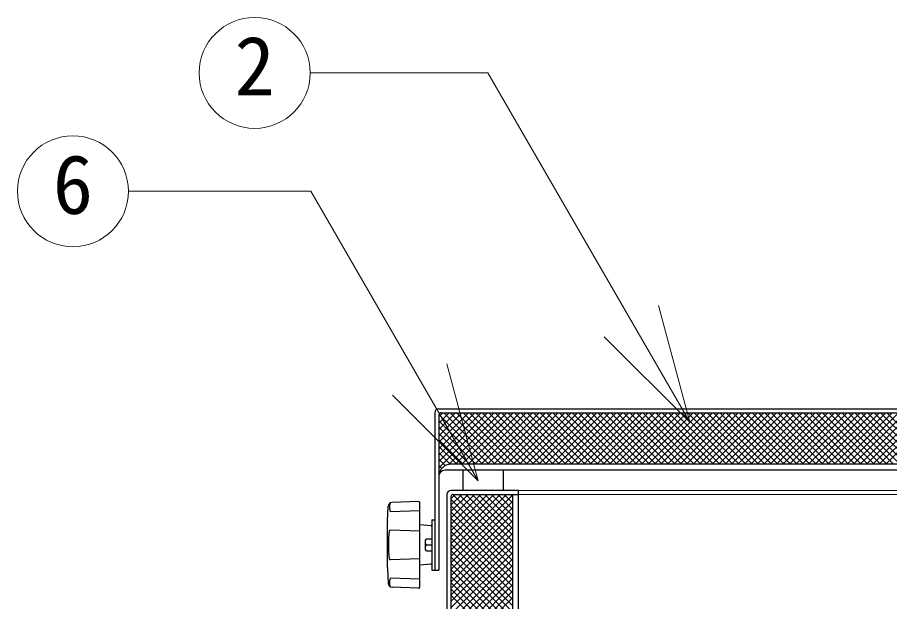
# Model space of a CAD drawing. Units: millimetres at full size, sheet at 1:20; details may follow other scales. Extents: x -4246 to 3854, y -2716 to 2904.
# Drawn here: x -3778.9 to -3346.8, y -301.8 to -12.1 of the extents above; entities that cross this region are included whole.
import ezdxf
from ezdxf.enums import TextEntityAlignment as Align

# ---------------------------------------------------------------- set-up
doc = ezdxf.new("R2010")
doc.units = ezdxf.units.MM
doc.header["$LTSCALE"] = 20
doc.layers.add('0-0', color=7, linetype='Continuous', lineweight=9)
doc.styles.add('ＭＳ ゴシック', font='')
doc.styles.get('ＭＳ ゴシック').set_extended_font_data('MS Gothic')

msp = doc.modelspace()

# ---------------------------------------------------------------- linework, layer by layer
at = {"layer": '0-0', "lineweight": 18}
for p, q in [((-3545.82, -39.64), (-3633.85, -39.64)), ((-3445.79, -212.89), (-3545.82, -39.64)), ((-3445.79, -212.89), (-3461.32, -154.93)), ((-3445.79, -212.89), (-3488.22, -170.46)), ((-3550.64, -241.85), (-3566.17, -183.9)), ((-3550.64, -241.85), (-3593.07, -199.43))]:
    msp.add_line(p, q, dxfattribs=at)
at = {"layer": '0-0', "color": 5, "lineweight": 25}
for p, q in [((-3570.1, -206.17), (-3066.46, -206.17)), ((-3572.1, -208.17), (-3572.1, -286.17)), ((-3570.1, -209.17), (-3570.1, -286.17)), ((-3569.1, -208.17), (-3068.62, -208.17)), ((-3100.63, -236.67), (-3567.1, -236.67)), ((-3097.05, -233.67), (-3564.1, -233.67)), ((-3558.1, -246.67), (-3558.1, -236.67)), ((-3538.1, -246.67), (-3538.1, -236.67)), ((-3566.1, -248.67), (-3566.1, -1511.17)), ((-3530.6, -246.67), (-3564.1, -246.67)), ((-3564.1, -249.67), (-3564.1, -625.88)), ((-3563.1, -248.67), (-3530.6, -248.67)), ((-3533.6, -248.67), (-3533.6, -608.13)), ((-3530.6, -606.37), (-3530.6, -246.67)), ((-3595.59, -261.91), (-3595.2, -254.53)), ((-3580.12, -252.21), (-3593.27, -252.63)), ((-3579.6, -294.64), (-3579.6, -252.71)), ((-3579.6, -256.74), (-3594.15, -257.22)), ((-3595.6, -284.91), (-3595.6, -262.44)), ((-3573.6, -261.17), (-3572.1, -261.17)), ((-3573.6, -261.17), (-3573.6, -286.17)), ((-3579.6, -266.82), (-3594.15, -266.33)), ((-3574.06, -264.14), (-3579.6, -263.67)), ((-3576.85, -271.32), (-3576.85, -276.02)), ((-3576.23, -270.67), (-3573.6, -270.67)), ((-3576.23, -273.67), (-3573.6, -273.67)), ((-3579.6, -280.53), (-3594.15, -281.01)), ((-3576.23, -276.67), (-3573.6, -276.67)), ((-3574.06, -283.21), (-3579.6, -283.67)), ((-3595.59, -285.44), (-3595.2, -292.82)), ((-3573.6, -286.17), (-3572.1, -286.17)), ((-3572.1, -286.17), (-3570.1, -286.17)), ((-3579.6, -290.61), (-3594.15, -290.12)), ((-3580.12, -295.14), (-3593.27, -294.71))]:
    msp.add_line(p, q, dxfattribs=at)
at = {"layer": '0-0', "color": 4}
for p, q in [((-3570.1, -235.53), (-3542.75, -208.17)), ((-3570.1, -232.35), (-3545.93, -208.17)), ((-3570.1, -229.16), (-3549.11, -208.17)), ((-3570.1, -225.98), (-3552.29, -208.17)), ((-3570.1, -222.8), (-3555.48, -208.17)), ((-3570.1, -219.62), (-3558.66, -208.17)), ((-3570.1, -216.44), (-3561.84, -208.17)), ((-3570.1, -213.25), (-3565.02, -208.17)), ((-3570.1, -210.07), (-3568.2, -208.17)), ((-3570.08, -208.94), (-3545.35, -233.67)), ((-3567.66, -208.17), (-3542.16, -233.67)), ((-3565.16, -233.77), (-3539.57, -208.17)), ((-3564.48, -208.17), (-3538.98, -233.67)), ((-3561.88, -233.67), (-3536.38, -208.17)), ((-3561.3, -208.17), (-3535.8, -233.67)), ((-3558.7, -233.67), (-3533.2, -208.17)), ((-3558.12, -208.17), (-3532.62, -233.67)), ((-3555.52, -233.67), (-3530.02, -208.17)), ((-3554.94, -208.17), (-3529.44, -233.67)), ((-3552.34, -233.67), (-3526.84, -208.17)), ((-3551.76, -208.17), (-3526.26, -233.67)), ((-3549.16, -233.67), (-3523.66, -208.17)), ((-3548.57, -208.17), (-3523.07, -233.67)), ((-3545.97, -233.67), (-3520.47, -208.17)), ((-3545.39, -208.17), (-3519.89, -233.67)), ((-3542.79, -233.67), (-3517.29, -208.17)), ((-3542.21, -208.17), (-3516.71, -233.67)), ((-3539.61, -233.67), (-3514.11, -208.17)), ((-3539.03, -208.17), (-3513.53, -233.67)), ((-3536.43, -233.67), (-3510.93, -208.17)), ((-3535.85, -208.17), (-3510.35, -233.67)), ((-3533.25, -233.67), (-3507.75, -208.17)), ((-3532.66, -208.17), (-3507.16, -233.67)), ((-3530.06, -233.67), (-3504.56, -208.17)), ((-3529.48, -208.17), (-3503.98, -233.67)), ((-3526.88, -233.67), (-3501.38, -208.17)), ((-3526.3, -208.17), (-3500.8, -233.67)), ((-3523.7, -233.67), (-3498.2, -208.17)), ((-3523.12, -208.17), (-3497.62, -233.67)), ((-3520.52, -233.67), (-3495.02, -208.17)), ((-3519.94, -208.17), (-3494.44, -233.67)), ((-3517.34, -233.67), (-3491.84, -208.17)), ((-3516.75, -208.17), (-3491.25, -233.67)), ((-3514.15, -233.67), (-3488.65, -208.17)), ((-3513.57, -208.17), (-3488.07, -233.67)), ((-3510.97, -233.67), (-3485.47, -208.17)), ((-3510.39, -208.17), (-3484.89, -233.67)), ((-3507.79, -233.67), (-3482.29, -208.17)), ((-3507.21, -208.17), (-3481.71, -233.67)), ((-3504.61, -233.67), (-3479.11, -208.17)), ((-3504.03, -208.17), (-3478.53, -233.67)), ((-3501.43, -233.67), (-3475.93, -208.17)), ((-3500.84, -208.17), (-3475.34, -233.67)), ((-3498.24, -233.67), (-3472.74, -208.17)), ((-3497.66, -208.17), (-3472.16, -233.67)), ((-3495.06, -233.67), (-3469.56, -208.17)), ((-3494.48, -208.17), (-3468.98, -233.67)), ((-3491.88, -233.67), (-3466.38, -208.17)), ((-3491.3, -208.17), (-3465.8, -233.67)), ((-3488.7, -233.67), (-3463.2, -208.17)), ((-3488.12, -208.17), (-3462.62, -233.67)), ((-3485.52, -233.67), (-3460.02, -208.17)), ((-3484.93, -208.17), (-3459.43, -233.67)), ((-3482.33, -233.67), (-3456.83, -208.17)), ((-3481.75, -208.17), (-3456.25, -233.67)), ((-3479.15, -233.67), (-3453.65, -208.17)), ((-3478.57, -208.17), (-3453.07, -233.67)), ((-3475.97, -233.67), (-3450.47, -208.17)), ((-3475.39, -208.17), (-3449.89, -233.67)), ((-3472.79, -233.67), (-3447.29, -208.17)), ((-3472.21, -208.17), (-3446.71, -233.67)), ((-3469.61, -233.67), (-3444.11, -208.17)), ((-3469.02, -208.17), (-3443.52, -233.67)), ((-3466.42, -233.67), (-3440.92, -208.17)), ((-3465.84, -208.17), (-3440.34, -233.67)), ((-3463.24, -233.67), (-3437.74, -208.17)), ((-3462.66, -208.17), (-3437.16, -233.67)), ((-3460.06, -233.67), (-3434.56, -208.17)), ((-3459.48, -208.17), (-3433.98, -233.67)), ((-3456.88, -233.67), (-3431.38, -208.17)), ((-3456.3, -208.17), (-3430.8, -233.67)), ((-3453.7, -233.67), (-3428.2, -208.17)), ((-3453.11, -208.17), (-3427.61, -233.67)), ((-3450.52, -233.67), (-3425.02, -208.17)), ((-3449.93, -208.17), (-3424.43, -233.67)), ((-3447.33, -233.67), (-3421.83, -208.17)), ((-3446.75, -208.17), (-3421.25, -233.67)), ((-3444.15, -233.67), (-3418.65, -208.17)), ((-3443.57, -208.17), (-3418.07, -233.67)), ((-3440.97, -233.67), (-3415.47, -208.17)), ((-3440.39, -208.17), (-3414.89, -233.67)), ((-3437.79, -233.67), (-3412.29, -208.17)), ((-3437.2, -208.17), (-3411.7, -233.67)), ((-3434.61, -233.67), (-3409.11, -208.17)), ((-3434.02, -208.17), (-3408.52, -233.67)), ((-3431.42, -233.67), (-3405.92, -208.17)), ((-3430.84, -208.17), (-3405.34, -233.67)), ((-3428.24, -233.67), (-3402.74, -208.17)), ((-3427.66, -208.17), (-3402.16, -233.67)), ((-3425.06, -233.67), (-3399.56, -208.17)), ((-3424.48, -208.17), (-3398.98, -233.67)), ((-3421.88, -233.67), (-3396.38, -208.17)), ((-3421.29, -208.17), (-3395.79, -233.67)), ((-3418.7, -233.67), (-3393.2, -208.17)), ((-3418.11, -208.17), (-3392.61, -233.67)), ((-3415.51, -233.67), (-3390.01, -208.17)), ((-3414.93, -208.17), (-3389.43, -233.67)), ((-3412.33, -233.67), (-3386.83, -208.17)), ((-3411.75, -208.17), (-3386.25, -233.67)), ((-3409.15, -233.67), (-3383.65, -208.17)), ((-3408.57, -208.17), (-3383.07, -233.67)), ((-3405.97, -233.67), (-3380.47, -208.17)), ((-3405.38, -208.17), (-3379.88, -233.67)), ((-3402.79, -233.67), (-3377.29, -208.17)), ((-3402.2, -208.17), (-3376.7, -233.67)), ((-3399.6, -233.67), (-3374.1, -208.17)), ((-3399.02, -208.17), (-3373.52, -233.67)), ((-3396.42, -233.67), (-3370.92, -208.17)), ((-3395.84, -208.17), (-3370.34, -233.67)), ((-3393.24, -233.67), (-3367.74, -208.17)), ((-3392.66, -208.17), (-3367.16, -233.67)), ((-3390.06, -233.67), (-3364.56, -208.17)), ((-3389.47, -208.17), (-3363.97, -233.67)), ((-3386.88, -233.67), (-3361.38, -208.17)), ((-3386.29, -208.17), (-3360.79, -233.67)), ((-3383.69, -233.67), (-3358.19, -208.17)), ((-3383.11, -208.17), (-3357.61, -233.67)), ((-3380.51, -233.67), (-3355.01, -208.17)), ((-3379.93, -208.17), (-3354.43, -233.67)), ((-3377.33, -233.67), (-3351.83, -208.17)), ((-3376.75, -208.17), (-3351.25, -233.67)), ((-3374.15, -233.67), (-3348.65, -208.17)), ((-3373.56, -208.17), (-3348.06, -233.67)), ((-3370.97, -233.67), (-3345.47, -208.17)), ((-3370.38, -208.17), (-3344.88, -233.67)), ((-3367.78, -233.67), (-3342.28, -208.17)), ((-3367.2, -208.17), (-3341.7, -233.67)), ((-3364.6, -233.67), (-3339.1, -208.17)), ((-3364.02, -208.17), (-3338.52, -233.67)), ((-3361.42, -233.67), (-3335.92, -208.17)), ((-3360.84, -208.17), (-3335.34, -233.67)), ((-3358.24, -233.67), (-3332.74, -208.17)), ((-3357.65, -208.17), (-3332.15, -233.67)), ((-3355.06, -233.67), (-3329.56, -208.17)), ((-3354.47, -208.17), (-3328.97, -233.67)), ((-3351.87, -233.67), (-3326.37, -208.17)), ((-3351.29, -208.17), (-3325.79, -233.67)), ((-3348.69, -233.67), (-3323.19, -208.17)), ((-3348.11, -208.17), (-3322.61, -233.67)), ((-3570.1, -212.1), (-3548.53, -233.67)), ((-3570.1, -215.28), (-3551.71, -233.67)), ((-3570.1, -218.46), (-3554.89, -233.67)), ((-3570.1, -221.65), (-3558.07, -233.67)), ((-3570.1, -224.83), (-3561.26, -233.67)), ((-3570.1, -228.01), (-3564.43, -233.68)), ((-3570.1, -231.19), (-3566.92, -234.38)), ((-3570.1, -234.37), (-3568.68, -235.8)), ((-3570.1, -237.56), (-3569.82, -237.84)), ((-3570.1, -238.71), (-3570.01, -238.62)), ((-3564.1, -276.26), (-3536.52, -248.67)), ((-3564.1, -273.08), (-3539.7, -248.67)), ((-3564.1, -269.89), (-3542.88, -248.67)), ((-3564.1, -266.71), (-3546.06, -248.67)), ((-3564.1, -263.53), (-3549.25, -248.67)), ((-3564.1, -260.35), (-3552.43, -248.67)), ((-3564.1, -257.17), (-3555.61, -248.67)), ((-3564.1, -253.98), (-3558.79, -248.67)), ((-3564.1, -250.8), (-3561.97, -248.67)), ((-3564.1, -279.44), (-3533.6, -248.94)), ((-3563.16, -248.68), (-3533.6, -278.24)), ((-3559.98, -248.67), (-3533.6, -275.06)), ((-3556.8, -248.67), (-3533.6, -271.87)), ((-3553.62, -248.67), (-3533.6, -268.69)), ((-3550.44, -248.67), (-3533.6, -265.51)), ((-3547.26, -248.67), (-3533.6, -262.33)), ((-3544.07, -248.67), (-3533.6, -259.15)), ((-3540.89, -248.67), (-3533.6, -255.96)), ((-3537.71, -248.67), (-3533.6, -252.78)), ((-3534.53, -248.67), (-3533.6, -249.6)), ((-3530.6, -246.67), (-3113.14, -246.67)), ((-3530.6, -248.67), (-3115.84, -248.67)), ((-3564.1, -250.92), (-3533.6, -281.42)), ((-3564.1, -282.62), (-3533.6, -252.12)), ((-3564.1, -254.1), (-3533.6, -284.6)), ((-3564.1, -285.8), (-3533.6, -255.3)), ((-3564.1, -257.28), (-3533.6, -287.78)), ((-3564.1, -288.99), (-3533.6, -258.49)), ((-3564.1, -260.47), (-3533.6, -290.97)), ((-3564.1, -292.17), (-3533.6, -261.67)), ((-3564.1, -263.65), (-3533.6, -294.15)), ((-3564.1, -295.35), (-3533.6, -264.85)), ((-3564.1, -266.83), (-3533.6, -297.33)), ((-3564.1, -298.53), (-3533.6, -268.03)), ((-3564.1, -270.01), (-3533.6, -300.51)), ((-3564.1, -301.71), (-3533.6, -271.21)), ((-3564.1, -273.19), (-3533.6, -303.69)), ((-3564.1, -304.9), (-3533.6, -274.4)), ((-3564.1, -276.38), (-3533.6, -306.88)), ((-3564.1, -308.08), (-3533.6, -277.58)), ((-3564.1, -279.56), (-3533.6, -310.06)), ((-3564.1, -311.26), (-3533.6, -280.76)), ((-3564.1, -282.74), (-3533.6, -313.24)), ((-3564.1, -314.44), (-3533.6, -283.94)), ((-3564.1, -285.92), (-3533.6, -316.42)), ((-3564.1, -317.62), (-3533.6, -287.12)), ((-3564.1, -289.1), (-3533.6, -319.6)), ((-3564.1, -320.8), (-3533.6, -290.3)), ((-3564.1, -292.29), (-3533.6, -322.79)), ((-3564.1, -323.99), (-3533.6, -293.49)), ((-3564.1, -295.47), (-3533.6, -325.97)), ((-3564.1, -327.17), (-3533.6, -296.67)), ((-3564.1, -298.65), (-3533.6, -329.15)), ((-3564.1, -330.35), (-3533.6, -299.85))]:
    msp.add_line(p, q, dxfattribs=at)
at = {"layer": '0-0', "lineweight": 18}
msp.add_lwpolyline([(-3550.64, -241.85), (-3633.49, -98.36), (-3723.89, -98.36)], dxfattribs=at)
for centre in [(-3661.35, -39.64), (-3751.39, -98.36)]:
    msp.add_circle(centre, 27.5, dxfattribs=at)
at = {"layer": '0-0', "color": 5, "lineweight": 25}
for centre, radius, start, end in [((-3570.1, -208.17), 2, 90, 180), ((-3569.1, -209.17), 1, 90, 180), ((-3564.1, -239.67), 6, 90, 180), ((-3567.1, -239.67), 3, 90, 180), ((-3564.1, -248.67), 2, 90, 180), ((-3563.1, -249.67), 1, 90, 180), ((-3593.2, -254.63), 2, 91.8458, 176.9809), ((-3584.65, -254.25), 9.96, 178.9094, 197.38), ((-3592.53, -254.17), 2.07, 141.267, 176.9724), ((-3580.1, -252.71), 0.5, 0, 91.8458), ((-3585.6, -262.44), 10, 176.9809, 180), ((-3540.77, -273.67), 54.34, 172.7013, 187.2987), ((-3594.17, -266.83), 0.5, 88.0909, 172.7013), ((-3574.1, -264.63), 0.5, 0, 85.2364), ((-3574.75, -272.17), 2.11, 134.6245, 225.3755), ((-3575.29, -272.2), 1.79, 121.6281, 150.7594), ((-3574.75, -275.17), 2.11, 134.6245, 225.3755), ((-3575.29, -275.14), 1.79, 209.2406, 238.3719), ((-3594.17, -280.51), 0.5, 187.2987, 271.9092), ((-3585.6, -284.91), 10, 180, 183.0191), ((-3574.1, -282.71), 0.5, 274.7636, 0), ((-3593.2, -292.71), 2, 183.0191, 268.1542), ((-3584.65, -293.1), 9.96, 162.62, 181.0906), ((-3592.53, -293.18), 2.07, 183.0276, 218.733), ((-3580.1, -294.64), 0.5, 268.1542, 0)]:
    msp.add_arc(centre, radius, start, end, dxfattribs=at)

# ---------------------------------------------------------------- texts
at = {"layer": '0-0', "style": 'ＭＳ ゴシック'}
for s, p in [('2', (-3671.35, -59.64)), ('6', (-3761.39, -118.36))]:
    msp.add_text(s, height=29.33, dxfattribs=at).set_placement(p, align=Align.BOTTOM_LEFT)

doc.saveas('drawing.dxf')
